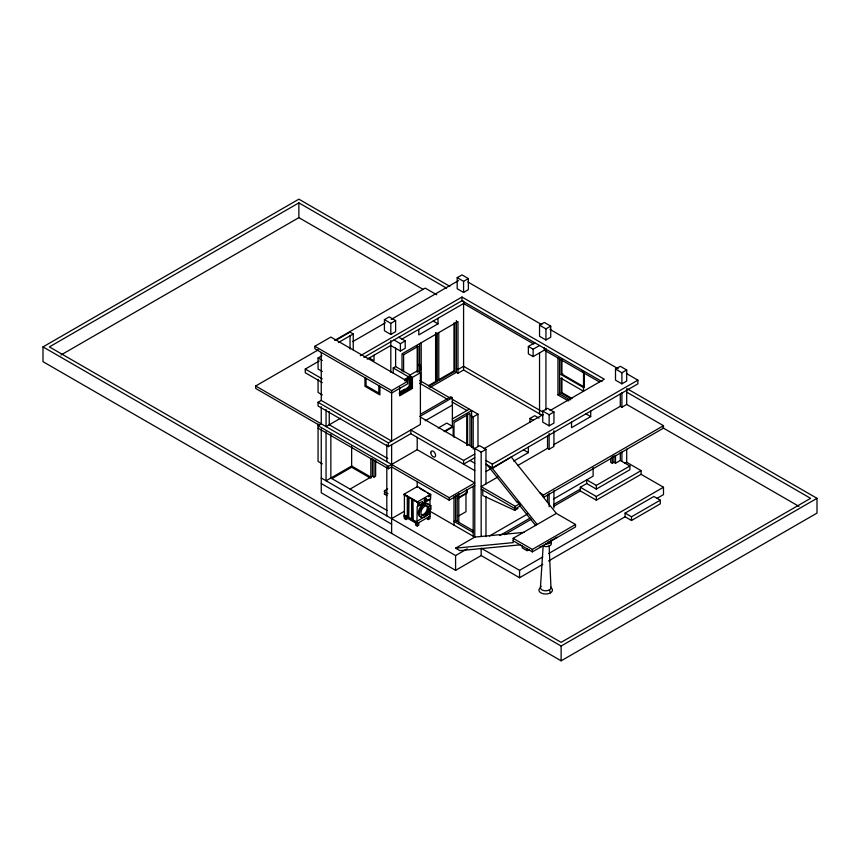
<?xml version="1.0" encoding="UTF-8"?>
<svg xmlns="http://www.w3.org/2000/svg" width="860" height="860" viewBox="0 0 860 860"><rect width="100%" height="100%" fill="white"/><g stroke="black" fill="none" stroke-linecap="round" stroke-linejoin="round"><path stroke-width="1.29" d="M428.387 508.077L428.344 509.227A5.278 3.042 -60 0 1 422.83 515.441A5.278 3.042 -60 0 1 422.249 508.754A5.278 3.042 -60 0 1 428.162 507.11L428.635 510.517L428.366 506.669L430.774 505.583L430.774 509.281L428.635 510.517M540.413 587.756L543.187 545.659M429.925 508.625L429.516 510.388A7.536 4.354 -60 0 1 421.271 517.333A7.536 4.354 -60 0 1 421.583 507.4A7.536 4.354 -60 0 1 429.667 505.605L429.731 505.884M557.033 537.167L542.208 546.326L539.671 547.046M627.639 389L817 498.327L817 513.097L561.129 660.824L43 361.673L43 346.902L298.871 199.176L449.887 286.38M446.577 288.154L298.871 202.874L49.396 346.902L561.129 642.355L810.604 498.327L626.843 392.224M60.995 354.976L298.871 217.644L423.313 289.498M314.857 346.29L330.853 337.055L407.608 381.367L407.608 383.839L391.623 393.063L314.857 348.752L314.857 346.29L391.623 390.601L407.608 381.367M318.952 424.98L255.689 388.451L255.689 385.989L318.383 349.794M334.637 340.41L425.206 288.121L436.697 294.754M336.335 340.044L350.041 332.132L353.245 333.981L353.245 349.805M338.41 342.538L353.245 333.981M322.317 371.52L318.06 369.058L318.06 357.986L321.898 355.771M384.42 319.662L389.225 316.899L395.621 320.587L395.621 331.67L390.816 334.443L384.42 330.745L384.42 319.662L390.816 323.36L395.621 320.587M457.187 277.662L461.981 274.888L468.377 278.586L468.377 289.659L463.583 292.432L457.187 288.734L457.187 277.662L463.583 281.349L468.377 278.586M322.285 382.582L305.268 372.756L305.268 369.058L319.2 361.017M352.858 341.581L385.366 322.812M391.171 319.469L458.498 280.596M360.351 355.728L461.981 297.044L604.311 379.217L550.024 410.564M363.898 357.373L461.981 300.742L602 381.571M367.252 359.125L390.816 345.516L400.416 351.063L405.21 348.289L405.21 340.904L398.814 337.206M401.416 339.399L463.583 303.515L533.791 344.043M394.02 339.979L400.416 343.677L405.21 340.904M437.998 318.286L437.998 323.822L418.809 334.906L418.809 329.358M474.774 470.624L410.811 433.687L388.419 446.619L318.06 405.995L318.06 402.297L321.253 400.459L391.623 441.083L391.623 390.601M402.813 354.288L403.609 354.75L418.003 346.44L418.003 371.498M393.224 373.358L393.224 367.983L395.621 366.596L410.575 375.239M418.54 364.597L419.873 365.371L419.605 366.446L418.54 364.597L420.142 364.909L420.669 369.52L419.605 369.52L420.669 369.52M418.54 365.221L419.067 364.296M420.142 364.909L420.142 366.758L420.669 366.446M404.565 379.443L410.274 376.142M404.49 380.711L411.338 376.755L411.338 387.838L399.717 394.546M340.582 418.229L326.058 426.614L326.058 409.543M406.543 380.142L408.683 378.905M406.017 381.066L410.274 378.604L410.274 387.215L399.62 393.375M420.4 372.756L417.207 370.907L409.209 375.53L412.413 377.368L420.4 372.756L420.4 424.464L388.419 442.921L318.06 402.297M399.62 392.149L404.942 389.064M407.081 387.838L409.209 386.602L410.274 387.215M399.083 393.063L409.747 386.914L409.747 378.292M412.413 377.368L412.413 388.451L399.62 395.837L399.62 387.215M428.398 385.678L436.396 381.066L436.396 333.056L437.192 333.519L437.192 381.528L429.204 386.14M453.983 370.907L437.998 380.142L438.793 380.604L454.789 371.369L454.789 323.36L453.983 322.898L453.983 370.907L454.789 371.369M429.946 387.559L456.391 372.294L457.982 373.219L463.583 369.983L542.746 415.692M539.542 325.209L544.337 322.435L550.733 326.133L550.733 337.206L545.939 339.979L539.542 336.281L539.542 325.209L545.939 328.896L550.733 326.133M599.517 381.99L544.337 350.138L533.146 356.599L528.352 353.825L528.352 346.44L534.748 342.753M421.206 413.843L450.79 396.761L452.392 397.685L452.392 426.969M528.352 346.44L533.146 349.214L539.542 345.516M419.884 416.444L452.392 397.685M425.206 420.766L452.392 405.071M332.003 478.579L351.643 467.238L369.703 477.665M452.252 419.003L469.184 409.22M438.267 428L446.791 423.077L453.188 426.764L453.188 436.106M452.392 421.69L471.581 410.607L471.581 447.383M444.125 431.387L452.65 426.463M444.663 431.688L453.188 426.764M471.581 417.842L477.977 414.154L477.977 446.372M321.253 406.769L321.253 423.84L318.06 425.689L388.419 466.313L417.207 449.694L474.774 482.933L449.189 497.704L255.689 385.989M350.041 489.093L372.434 476.16L374.025 477.085L375.627 476.16L375.627 460.337M318.06 428.151L388.419 468.775L391.623 466.926L449.189 500.165L474.774 485.395M582.08 371.004L584.316 372.294L584.316 387.065L561.935 374.143L561.935 359.373L561.129 359.835L561.129 374.605L562.73 373.681M571.212 398.889L561.129 393.074L561.129 378.292L561.935 377.83L561.935 392.612L572.008 398.427M584.316 372.294L583.521 372.756L583.521 391.225L561.129 378.292M386.914 495.607L384.689 494.317L384.689 490.63L387.623 488.931M557.936 357.986L557.936 394.912L559.538 393.988L569.997 400.04M561.129 393.074L561.935 392.612M529.953 422.152L529.953 418.454L534.748 415.692L539.005 418.154M542.746 411.069L547.54 408.306L553.937 411.994L553.937 423.077L549.142 425.84L542.746 422.152L542.746 411.069L549.142 414.767L553.937 411.994M584.316 387.065L583.521 387.527L561.129 374.605M615.502 369.058L620.296 366.296L626.703 369.983L626.703 381.066L621.898 383.839L615.502 380.142L615.502 369.058L621.898 372.756L626.703 369.983M430 516.172L416.939 523.708L404.146 516.322L404.146 515.097L407.608 516.785L407.608 496.553L404.146 494.855L404.146 494.167L417.476 486.47L430.796 494.779L430.537 499.241L417.207 506.325L416.939 522.482L412.671 520.02L412.671 499.789L412.94 519.87L417.207 522.332M404.146 494.855L407.608 496.553M417.207 487.244L417.476 486.47M410.811 433.687L410.811 430L463.583 460.465L474.774 454.005M484.191 448.565L543.101 414.563M420.562 417.164L481.17 452.156L485.975 449.382L485.975 483.858M474.774 457.692L463.583 464.163L463.583 460.465M411.875 519.246L408.414 517.559L408.683 497.166L408.683 517.408L411.875 519.246L411.875 499.015L409.747 497.779M408.414 497.316L411.875 499.015M404.146 494.167L417.476 501.864L430.796 494.167M412.671 499.789L417.745 502.401L417.745 506.637M428.85 496.682L428.71 495.983L429.645 495.607L428.85 496.682L429.645 496.22M391.623 518.634L404.415 511.248M419.067 503.089L422.539 501.401L422.539 503.863L419.873 504.788M424.292 502.24L430 498.94L430 505.648M420.142 504.938L422.271 503.713M404.146 515.097L407.608 516.785M485.975 460.465L492.371 464.163L637.894 380.142L637.894 383.839L492.371 467.851L485.975 464.163M404.146 516.322L404.415 518.634L406.017 519.558L407.608 518.634M405.748 517.247L406.017 519.558M485.975 471.549L490.608 468.872M511.56 456.778L492.371 468.463L488.104 466.002M428.366 506.669L430.774 505.583M429.699 509.593L430.774 509.281M513.678 461.089L528.352 452.618L528.352 447.082M590.712 411.069L590.712 416.616L571.524 427.689L571.524 422.152M417.207 521.096L430 513.71M457.456 498.166L465.98 493.242A4.526 2.612 0 0 0 466.367 489.802M415.337 522.794L417.207 523.557L417.207 526.019L415.606 525.094L415.606 522.633M457.456 498.779L465.98 493.855A4.526 2.612 0 0 0 466.7 490.705M497.951 476.945L481.17 486.631L515.29 506.325L520.085 503.551L520.085 506.013L535.715 525.567M517.559 465.625L547.54 448.307L549.142 449.232L553.937 446.469L553.937 430.709M553.485 444.878L620.296 406.307L621.898 407.221L626.703 404.458L663.479 425.689L663.479 428.151L543.541 497.402L543.541 494.941L663.479 425.689M417.207 526.019L418.809 525.094L418.809 522.633M426.796 518.634L428.398 519.558L430 518.634L430 508.335M457.842 516.409L465.98 511.711L465.98 492.705M473.183 530.641L455.585 520.483L453.983 521.407L473.183 532.48M481.17 489.093L515.29 508.787L520.085 506.013M482.772 489.394L482.772 495.553L514.753 510.324L517.957 508.475M520.16 544.842L459.853 550.636L455.585 548.175L474.774 537.102L524.471 532.318M610.707 458.315L610.707 462.315L612.309 463.239L613.9 462.315L615.502 463.239L620.296 460.465L629.896 466.012L629.896 469.7L596.313 489.093L586.724 483.546L580.317 487.244L580.317 490.931L553.453 506.443M321.253 478.01L455.585 555.56L467.216 548.852M489.458 536.006L527.793 513.882M553.485 499.047L593.12 476.16L593.12 467.646M499.907 535.511L530.115 518.075M553.453 504.605L580.317 489.093M624.779 463.422L626.703 462.315L641.087 470.624L641.087 474.322L596.313 500.165L580.317 490.931M504.562 534.683L531.276 519.257M586.724 483.546L586.724 479.858L596.313 485.395L629.896 466.012M321.253 428.957L321.253 492.78L455.585 570.341L481.17 555.571L519.558 577.726L542.746 564.332M455.585 548.175L513.162 542.638L513.162 538.328L556.334 513.399L575.523 524.482L575.523 526.943L532.351 551.873L513.162 540.789M580.317 487.244L596.313 496.478L641.087 470.624M513.162 538.328L532.351 549.411L575.523 524.482M481.17 555.571L481.17 548.175L519.558 570.341L542.767 556.936M548.572 553.582L663.479 487.244L663.479 494.629L657.083 498.327M625.102 516.785L625.102 513.097L653.88 496.478L660.276 500.165L660.276 503.863L631.498 520.483L625.102 516.785L548.551 560.978M625.102 513.097L631.498 516.785L660.276 500.165M43 346.902L561.129 646.043L817 498.327M522.224 546.025L522.224 547.874L527.019 550.636L529.545 549.916M546.154 544.014L547.508 543.907A5.246 3.031 0 0 0 551.228 541.768L551.4 540.983A5.246 3.031 0 0 0 551.228 540.198M467.765 281.919L541.832 324.682M549.938 329.358L618.222 368.779M626.317 373.455L637.894 380.142M662.899 427.818L798.972 506.379M433.204 321.049L437.998 323.822M557.936 394.912L568.406 400.954M585.918 413.843L590.712 416.616M542.746 411.994L463.583 366.296L457.982 369.52L456.391 368.607M641.087 474.322L663.479 487.244M418.003 346.44L417.207 345.978L417.207 372.358M529.953 418.454L533.146 420.303M437.192 381.528L435.601 380.604L435.601 332.594M419.787 380.55L449.715 397.836M452.016 399.158L477.977 414.154M393.224 367.983L409.328 377.293M419.691 383.27L447.308 399.212M451.919 401.878L466.883 410.51M470.775 415.531L473.183 416.917L473.183 449.135M369.23 357.986L374.025 360.748L374.025 355.212M523.546 449.844L528.352 452.618M411.338 387.838L412.413 388.451M485.975 449.382L479.579 445.695L474.774 448.469L474.774 537.102L429.849 511.162M318.06 357.986L322.317 360.447M539.886 492.823L543.541 494.941M469.979 460.465L474.774 463.239M305.268 369.058L322.285 378.894M487.19 464.862L516.43 501.444L520.085 503.551M322.317 394.912L318.06 392.45L318.06 379.325M387.731 458.531L329.251 424.765L329.251 411.639M419.691 488.373L425.248 491.576M427.463 492.855L429.688 494.145M429.645 495.607L429.516 496.145M413.896 500.187L417.745 502.401M370.832 477.085L351.643 466.012L326.058 480.783L326.058 431.731M418.809 505.4L419.336 505.712L419.336 503.25M387.978 493.758L384.689 491.856A1.505 0.871 0 0 1 384.689 490.63M322.317 463.852L318.06 461.39L318.06 424.163M387 510.431L330.853 478.01L330.853 434.257M321.253 483.546L391.623 524.17M516.43 501.444L519.171 503.799M511.56 457.391L556.334 513.399M537.145 524.482L492.371 468.463L492.371 464.163M549.422 589.917L550.486 592.873M549.121 545.659L550.97 587.756M631.498 516.785L631.498 520.483M626.703 388.698L626.703 404.458M626.703 449.124L626.703 462.315M621.898 372.756L621.898 383.839M621.898 392.784L621.898 407.221M621.898 451.994L621.898 461.39M620.296 393.988L620.296 406.307M620.296 452.51L620.296 460.465M615.502 455.37L615.502 463.239M613.9 455.757L613.9 462.315M612.309 456.574L612.309 463.239M596.313 485.395L596.313 489.093M596.313 496.478L596.313 500.165M561.129 646.043L561.129 660.824M559.538 358.383L559.538 393.988M553.937 490.781L553.937 508.013M549.142 414.767L549.142 425.84M549.142 433.472L549.142 449.232M549.142 493.328L549.142 506.755M547.54 435.998L547.54 448.307M547.54 494.521L547.54 502.476M545.939 328.896L545.939 339.979M545.939 348.601L545.939 409.833M544.337 347.676L544.337 350.138M539.542 352.707L539.542 413.843M533.146 349.214L533.146 356.599M532.351 549.411L532.351 551.873M527.019 548.798L527.019 550.636M519.558 570.341L519.558 577.726M515.29 506.325L515.29 508.787M514.753 507.862L514.753 510.324M485.975 496.392L485.975 536.683M481.17 452.156L481.17 536.49M473.183 486.319L473.183 536.178M469.979 445.383L469.979 413.38L453.983 422.615L453.983 437.278M467.582 414.154L467.582 445.351M466.776 414.574L466.776 445.448M463.583 281.349L463.583 292.432M463.583 301.043L463.583 369.983M461.981 297.044L461.981 300.742M458.788 493.5L458.788 522.837M457.982 373.219L457.982 321.511L402.018 353.825L402.018 371.165M457.187 494.543L457.187 521.407M456.391 320.587L456.391 372.294M455.585 495.424L455.585 520.483M455.585 555.56L455.585 570.341M453.983 496.338L453.983 525.094M449.189 497.704L449.189 500.165M438.793 332.594L438.793 380.604M430.505 505.433L430.505 509.131M428.635 506.819L428.635 508.174M428.398 517.096L428.398 519.558M421.206 342.753L421.206 382.754M420.142 366.145L420.142 369.832M419.605 343.677L419.605 372.541M417.476 501.864L417.476 502.552M417.207 437.385L417.207 449.694M417.207 481.32L417.207 486.631M416.939 522.482L416.939 523.708M411.607 499.165L411.607 519.408M409.209 379.217L409.209 386.602M407.35 496.704L407.35 516.946M404.415 494.704L404.415 514.936M403.609 354.75L403.609 371.896M400.416 343.677L400.416 351.063M395.621 348.053L395.621 366.596M391.623 444.77L391.623 533.404M390.816 323.36L390.816 334.443M390.816 340.592L390.816 372.24M388.419 442.921L388.419 446.619M388.419 466.313L388.419 468.775M386.817 444.631L386.817 461.702M386.817 466.808L386.817 515.86M379.894 386.301L379.894 394.912L364.962 386.301L364.962 377.68M378.83 385.678L378.83 393.063L366.037 385.678L366.037 378.292M374.025 459.939L374.025 477.085M372.434 458.831L372.434 476.16M370.832 458.412L370.832 478.321M351.643 446.125L351.643 467.238M350.041 335.819L350.041 349.01M321.253 352.729L321.253 400.459M298.871 202.874L298.871 217.644M384.689 494.317A1.505 0.871 0 0 1 384.689 493.092M551.561 588.143A6.783 3.913 0 0 1 545.692 594.013A6.783 3.913 0 0 1 539.811 588.143M550.787 586.971A5.278 3.042 0 0 1 545.004 590.777A5.278 3.042 0 0 1 541.123 586.24M550.701 542.058A5.246 3.031 0 0 1 549.346 545.982A5.246 3.031 0 0 1 542.445 545.713M548.25 542.187A2.967 1.709 0 0 1 547.637 542.466M424.227 505.411A5.278 3.042 -60 0 1 427.001 509.851A5.278 3.042 -60 0 1 421.228 514.71M421.389 516.892A7.536 4.354 -60 0 1 419.497 508.464A7.536 4.354 -60 0 1 427.947 503.938M425.474 500.885A1.505 0.871 -60 0 1 424.141 500.477A1.505 0.871 -60 0 1 425.474 498.51A1.505 0.871 -60 0 1 426.13 499.94M425.947 500.939A1.129 0.656 -60 0 0 426.302 499.187A1.129 0.656 -60 0 0 424.958 500.38A1.129 0.656 -60 0 0 425.947 500.939M425.678 500.789A1.129 0.656 -60 0 0 426.033 499.036A1.129 0.656 -60 0 0 424.7 500.219A1.129 0.656 -60 0 0 425.678 500.789M426.012 501.197A1.505 0.871 -60 0 0 426.485 498.864A1.505 0.871 -60 0 0 424.711 500.445A1.505 0.871 -60 0 0 426.012 501.197M430.796 452.618A3.397 1.956 60 0 0 434.397 457.101A3.397 1.956 60 0 0 434.397 452.296A3.397 1.956 60 0 0 430.796 452.618"/></g></svg>
